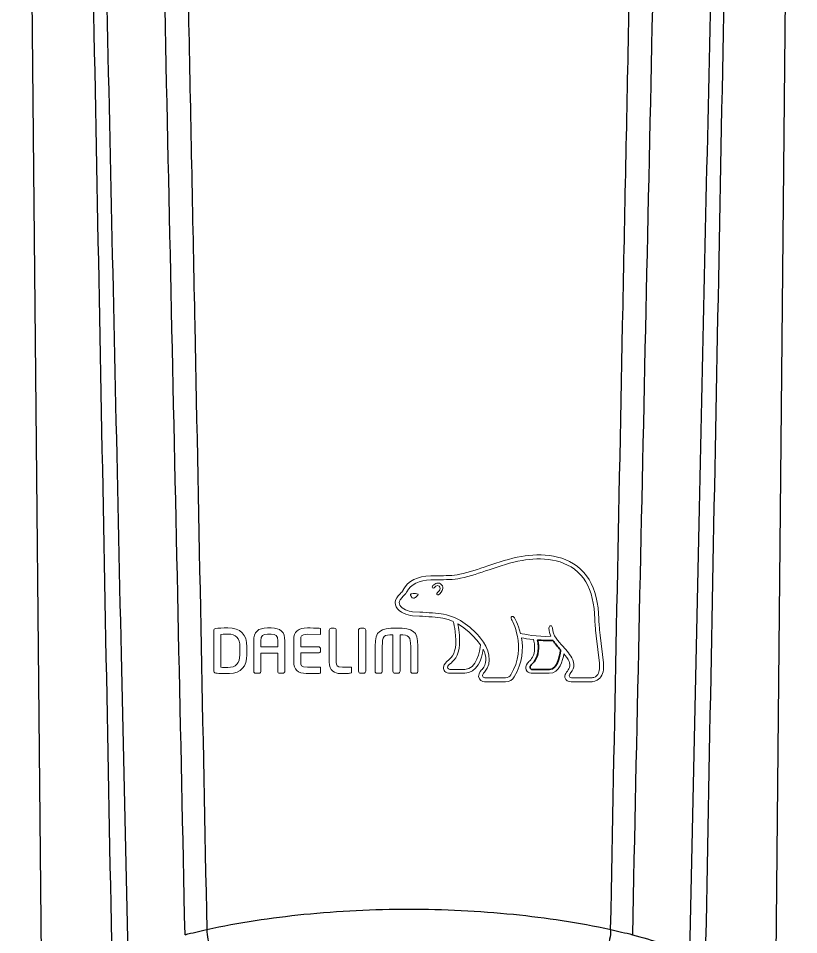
# Model space of a CAD drawing. Extents: x 0 to 521, y 0 to 382.
# Drawn here: x 122.48 to 152.5, y 101.44 to 136.69 of the extents above; entities that cross this region are included whole.
import ezdxf

# ---------------------------------------------------------------- set-up
doc = ezdxf.new("R2010")
doc.units = 0
doc.header["$LTSCALE"] = 10
doc.header["$MEASUREMENT"] = 0
doc.layers.get('0').update_dxf_attribs({"linetype": 'CONTINUOUS'})
doc.layers.add('1', color=7, linetype='CONTINUOUS')
doc.layers.add('Layer 1', color=7, linetype='CONTINUOUS')

msp = doc.modelspace()

# ---------------------------------------------------------------- linework, layer by layer
at = {"color": 7, "linetype": 'Continuous'}
for p, q in [((122.482, 191.048), (123.072, 130.863)), ((151.598, 97.357), (152.498, 189.767)), ((123.072, 130.863), (123.398, 97.357)), ((148.306, 100.724), (148.684, 117.83)), ((126.435, 112.232), (126.69, 100.724))]:
    msp.add_line(p, q, dxfattribs=at)
for points, knots in [([(128.894, 101.444), (128.731, 109.201), (128.393, 124.716), (127.887, 147.988), (127.38, 171.261), (127.037, 186.776), (126.867, 194.534)], [0, 0, 0, 0, 0.249984, 0.499977, 0.749983, 1, 1, 1, 1]), ([(127.817, 194.653), (127.843, 193.684), (127.875, 191.746), (127.94, 188.839), (128.004, 185.932), (128.065, 183.025), (128.126, 180.118), (128.207, 176.242), (128.31, 171.397), (128.432, 165.584), (128.594, 157.833), (128.794, 148.144), (129.033, 136.518), (129.347, 121.018), (129.578, 109.393), (129.73, 101.642)], [0, 0, 0, 0, 0.031256, 0.062513, 0.093762, 0.125018, 0.156274, 0.187529, 0.250034, 0.312537, 0.375039, 0.500042, 0.625039, 0.75003, 1, 1, 1, 1]), ([(145.266, 101.642), (145.418, 109.392), (145.649, 121.018), (145.963, 136.518), (146.202, 148.144), (146.402, 157.833), (146.564, 165.584), (146.687, 171.398), (146.789, 176.242), (146.87, 180.118), (146.931, 183.025), (146.992, 185.932), (147.056, 188.839), (147.121, 191.746), (147.153, 193.684), (147.179, 194.653)], [0, 0, 0, 0, 0.249968, 0.37496, 0.499959, 0.624963, 0.687466, 0.749969, 0.812473, 0.843728, 0.874984, 0.90624, 0.937489, 0.968745, 1, 1, 1, 1]), ([(148.129, 194.534), (147.959, 186.776), (147.616, 171.261), (147.109, 147.988), (146.603, 124.716), (146.265, 109.201), (146.102, 101.444)], [0, 0, 0, 0, 0.250017, 0.500023, 0.750016, 1, 1, 1, 1]), ([(124.643, 193.947), (124.944, 180.328), (125.386, 159.9), (125.986, 132.661), (126.285, 119.042), (126.435, 112.232)], [0, 0, 0, 0, 0.499989, 0.749988, 1, 1, 1, 1]), ([(148.684, 117.83), (148.963, 130.517), (149.523, 155.889), (150.073, 181.261), (150.353, 193.947)], [0, 0, 0, 0, 0.50001, 1, 1, 1, 1]), ([(126.091, 100.442), (125.793, 115.971), (125.344, 139.264), (124.741, 170.323), (124.438, 185.854), (124.286, 193.619)], [0, 0, 0, 0, 0.499972, 0.749981, 1, 1, 1, 1]), ([(150.71, 193.619), (150.405, 178.089), (149.802, 147.03), (149.203, 115.971), (148.906, 100.442)], [0, 0, 0, 0, 0.500013, 1, 1, 1, 1]), ([(129.73, 101.642), (130.962, 101.912), (133.546, 102.301), (137.498, 102.49), (141.451, 102.301), (144.035, 101.912), (145.267, 101.642)], [0, 0, 0, 0, 0.24191, 0.499984, 0.758066, 1, 1, 1, 1]), ([(128.894, 101.444), (129.031, 101.48), (129.31, 101.547), (129.588, 101.612), (129.729, 101.642)], [0, 0, 0, 0, 0.495541, 1, 1, 1, 1]), ([(129.729, 101.642), (129.731, 101.516), (129.761, 101.263), (129.868, 100.911), (130.024, 100.62), (130.167, 100.468), (130.244, 100.423)], [0, 0, 0, 0, 0.277152, 0.555198, 0.803411, 1, 1, 1, 1]), ([(145.266, 101.642), (145.265, 101.516), (145.235, 101.264), (145.128, 100.912), (144.972, 100.62), (144.829, 100.469), (144.752, 100.423)], [0, 0, 0, 0, 0.277245, 0.555377, 0.803586, 1, 1, 1, 1]), ([(145.267, 101.642), (145.408, 101.611), (145.686, 101.547), (145.965, 101.48), (146.102, 101.444)], [0, 0, 0, 0, 0.50446, 1, 1, 1, 1]), ([(146.102, 101.444), (146.49, 101.343), (147.058, 101.173), (147.791, 100.925), (148.139, 100.794), (148.306, 100.724)], [0, 0, 0, 0, 0.519301, 0.765783, 1, 1, 1, 1])]:
    msp.add_open_spline(points, degree=3, knots=knots, dxfattribs=at)
at = {"layer": '1'}
msp.add_line((143.335, 112.398), (143.335, 112.399), dxfattribs=at)
at = {"layer": 'Layer 1', "color": 252, "lineweight": 18}
for points, knots in [([(144.989, 111.904), (144.989, 111.904), (144.868, 112.96), (144.868, 112.96), (144.825, 113.265), (144.818, 113.431), (144.811, 113.592), (144.811, 113.592), (144.781, 114.01), (144.781, 114.01), (144.718, 114.579), (144.534, 115.038), (144.234, 115.375), (143.586, 116.103), (142.572, 116.111), (141.837, 115.989), (141.388, 115.915), (140.955, 115.767), (140.536, 115.624), (140.188, 115.505), (139.827, 115.382), (139.463, 115.304), (139.211, 115.25), (138.895, 115.249), (138.616, 115.247), (138.616, 115.247), (138.35, 115.244), (138.35, 115.244), (137.826, 115.231), (137.469, 115.049), (137.289, 114.705), (137.289, 114.705), (137.281, 114.69), (137.281, 114.69), (137.252, 114.639), (137.21, 114.597), (137.167, 114.553), (137.121, 114.506), (137.073, 114.458), (137.036, 114.396), (136.967, 114.278), (136.962, 114.159), (137.02, 114.049), (137.132, 113.839), (137.449, 113.726), (137.638, 113.712), (137.638, 113.712), (137.917, 113.695), (137.917, 113.695), (138.218, 113.678), (138.591, 113.656), (138.811, 113.617), (138.953, 113.592), (139.087, 113.547), (139.214, 113.49), (139.218, 113.478), (139.33, 113.068), (139.308, 112.616), (139.287, 112.205), (139.108, 112.062), (138.977, 111.957), (138.976, 111.957), (138.848, 111.856), (138.839, 111.735), (138.834, 111.669), (138.852, 111.609), (138.891, 111.568), (138.935, 111.521), (139, 111.498), (139.085, 111.498), (139.085, 111.498), (139.654, 111.498), (139.654, 111.498), (140.119, 111.498), (140.318, 112.042), (140.366, 112.422), (140.502, 112.15), (140.5, 111.843), (140.326, 111.648), (140.326, 111.648), (140.174, 111.508), (140.189, 111.372), (140.206, 111.23), (140.324, 111.174), (140.419, 111.174), (140.419, 111.174), (141.227, 111.174), (141.227, 111.174), (141.372, 111.174), (141.487, 111.239), (141.561, 111.362), (141.889, 111.907), (141.908, 112.444), (141.835, 112.861), (141.934, 112.841), (142.101, 112.812), (142.303, 112.791), (142.313, 112.732), (142.335, 112.606), (142.335, 112.605), (142.34, 112.558), (142.343, 112.514), (142.343, 112.473), (142.343, 112.158), (142.202, 112.023), (142.122, 111.947), (142.121, 111.946), (142.015, 111.838), (142.004, 111.747), (142.004, 111.747), (141.98, 111.654), (142.06, 111.57), (142.105, 111.523), (142.176, 111.498), (142.273, 111.498), (142.273, 111.498), (142.902, 111.498), (142.902, 111.498), (143.303, 111.498), (143.427, 111.995), (143.467, 112.25), (143.539, 112.16), (143.619, 112.05), (143.668, 111.947), (143.702, 111.876), (143.708, 111.797), (143.684, 111.723), (143.644, 111.589), (143.474, 111.494), (143.509, 111.335), (143.536, 111.212), (143.64, 111.174), (143.746, 111.174), (143.746, 111.174), (144.554, 111.174), (144.554, 111.174), (144.56, 111.174), (144.723, 111.172), (144.851, 111.31), (144.971, 111.44), (145.017, 111.634), (144.989, 111.904)], [0, 0, 0, 0, 1, 1, 1, 2, 2, 2, 3, 3, 3, 4, 4, 4, 5, 5, 5, 6, 6, 6, 7, 7, 7, 8, 8, 8, 9, 9, 9, 10, 10, 10, 11, 11, 11, 12, 12, 12, 13, 13, 13, 14, 14, 14, 15, 15, 15, 16, 16, 16, 17, 17, 17, 18, 18, 18, 19, 19, 19, 20, 20, 20, 21, 21, 21, 22, 22, 22, 23, 23, 23, 24, 24, 24, 25, 25, 25, 26, 26, 26, 27, 27, 27, 28, 28, 28, 29, 29, 29, 30, 30, 30, 31, 31, 31, 32, 32, 32, 33, 33, 33, 34, 34, 34, 35, 35, 35, 36, 36, 36, 37, 37, 37, 38, 38, 38, 39, 39, 39, 40, 40, 40, 41, 41, 41, 42, 42, 42, 43, 43, 43, 44, 44, 44, 45, 45, 45, 46, 46, 46, 47, 47, 47, 47]), ([(144.739, 111.417), (144.659, 111.329), (144.56, 111.328), (144.555, 111.328), (144.555, 111.328), (143.761, 111.328), (143.761, 111.328), (143.712, 111.328), (143.674, 111.348), (143.674, 111.405), (143.674, 111.488), (143.782, 111.556), (143.822, 111.664), (143.863, 111.778), (143.861, 111.902), (143.809, 112.013), (143.715, 112.212), (143.575, 112.37), (143.439, 112.521), (143.247, 112.738), (143.04, 112.945), (143.025, 113.242), (143.022, 113.284), (143.005, 113.326), (142.962, 113.324), (142.919, 113.322), (142.89, 113.284), (142.894, 113.23), (142.902, 113.115), (142.93, 113.013), (142.971, 112.919), (142.448, 112.896), (141.924, 113), (141.8, 113.026), (141.708, 113.4), (141.557, 113.642), (141.554, 113.647), (141.532, 113.684), (141.493, 113.697), (141.463, 113.679), (141.432, 113.66), (141.425, 113.616), (141.447, 113.58), (141.454, 113.569), (142.074, 112.514), (141.428, 111.441), (141.382, 111.364), (141.317, 111.328), (141.227, 111.328), (141.227, 111.328), (140.422, 111.328), (140.422, 111.328), (140.388, 111.328), (140.339, 111.351), (140.339, 111.406), (140.339, 111.461), (140.418, 111.545), (140.418, 111.545), (140.742, 111.906), (140.577, 112.471), (140.265, 112.844), (139.963, 113.204), (139.47, 113.657), (138.838, 113.769), (138.61, 113.81), (138.231, 113.832), (137.927, 113.85), (137.927, 113.85), (137.649, 113.866), (137.649, 113.866), (137.494, 113.878), (137.236, 113.972), (137.157, 114.121), (137.124, 114.183), (137.129, 114.247), (137.17, 114.318), (137.197, 114.364), (137.236, 114.403), (137.278, 114.445), (137.327, 114.494), (137.377, 114.545), (137.416, 114.613), (137.416, 114.613), (137.428, 114.634), (137.428, 114.634), (137.579, 114.924), (137.891, 115.077), (138.355, 115.09), (138.355, 115.09), (138.617, 115.093), (138.617, 115.093), (138.903, 115.094), (139.228, 115.096), (139.496, 115.153), (139.868, 115.233), (140.234, 115.357), (140.587, 115.478), (141, 115.619), (141.426, 115.765), (141.862, 115.837), (142.559, 115.952), (143.516, 115.947), (144.117, 115.272), (144.396, 114.959), (144.567, 114.529), (144.626, 113.993), (144.626, 113.993), (144.655, 113.586), (144.655, 113.586), (144.663, 113.421), (144.67, 113.251), (144.713, 112.939), (144.713, 112.939), (144.834, 111.888), (144.834, 111.888), (144.857, 111.669), (144.824, 111.511), (144.739, 111.417)], [0, 0, 0, 0, 1, 1, 1, 2, 2, 2, 3, 3, 3, 4, 4, 4, 5, 5, 5, 6, 6, 6, 7, 7, 7, 8, 8, 8, 9, 9, 9, 10, 10, 10, 11, 11, 11, 12, 12, 12, 13, 13, 13, 14, 14, 14, 15, 15, 15, 16, 16, 16, 17, 17, 17, 18, 18, 18, 19, 19, 19, 20, 20, 20, 21, 21, 21, 22, 22, 22, 23, 23, 23, 24, 24, 24, 25, 25, 25, 26, 26, 26, 27, 27, 27, 28, 28, 28, 29, 29, 29, 30, 30, 30, 31, 31, 31, 32, 32, 32, 33, 33, 33, 34, 34, 34, 35, 35, 35, 36, 36, 36, 37, 37, 37, 38, 38, 38, 39, 39, 39, 39]), ([(138.409, 114.848), (138.391, 114.828), (138.39, 114.796), (138.409, 114.78), (138.427, 114.763), (138.459, 114.768), (138.476, 114.787), (138.485, 114.796), (138.582, 114.911), (138.665, 114.852), (138.696, 114.831), (138.708, 114.8), (138.704, 114.76), (138.697, 114.695), (138.641, 114.622), (138.602, 114.598), (138.58, 114.584), (138.566, 114.556), (138.576, 114.533), (138.586, 114.509), (138.616, 114.503), (138.639, 114.514), (138.709, 114.547), (138.797, 114.659), (138.809, 114.763), (138.817, 114.835), (138.784, 114.894), (138.726, 114.934), (138.602, 115.022), (138.461, 114.904), (138.409, 114.848)], [0, 0, 0, 0, 1, 1, 1, 2, 2, 2, 3, 3, 3, 4, 4, 4, 5, 5, 5, 6, 6, 6, 7, 7, 7, 8, 8, 8, 9, 9, 9, 10, 10, 10, 10]), ([(137.593, 114.548), (137.593, 114.548), (137.711, 114.601), (137.856, 114.545), (137.856, 114.545), (137.874, 114.537), (137.85, 114.505), (137.78, 114.409), (137.71, 114.388), (137.71, 114.388), (137.71, 114.388), (137.659, 114.37), (137.631, 114.404), (137.573, 114.473), (137.571, 114.512), (137.571, 114.512), (137.571, 114.512), (137.565, 114.541), (137.593, 114.548)], [0, 0, 0, 0, 1, 1, 1, 2, 2, 2, 3, 3, 3, 4, 4, 4, 5, 5, 5, 6, 6, 6, 6]), ([(131.275, 112.211), (131.275, 112.211), (131.275, 112.515), (131.275, 112.515), (131.275, 112.99), (131.021, 113.241), (130.54, 113.241), (130.37, 113.241), (130.145, 113.231), (130.072, 113.22), (130.028, 113.212), (129.997, 113.178), (129.997, 113.132), (129.997, 113.132), (129.997, 111.595), (129.997, 111.595), (129.997, 111.546), (130.029, 111.514), (130.074, 111.504), (130.124, 111.497), (130.255, 111.49), (130.388, 111.486), (130.388, 111.486), (130.608, 111.486), (130.608, 111.486), (131.045, 111.51), (131.275, 111.759), (131.275, 112.211)], [0, 0, 0, 0, 1, 1, 1, 2, 2, 2, 3, 3, 3, 4, 4, 4, 5, 5, 5, 6, 6, 6, 7, 7, 7, 8, 8, 8, 9, 9, 9, 9]), ([(132.534, 111.498), (132.534, 111.498), (132.66, 111.498), (132.66, 111.498), (132.705, 111.498), (132.734, 111.539), (132.734, 111.575), (132.734, 111.575), (132.734, 112.747), (132.734, 112.747), (132.734, 113.089), (132.571, 113.241), (132.203, 113.241), (132.203, 113.241), (132.069, 113.241), (132.069, 113.241), (131.702, 113.241), (131.538, 113.089), (131.538, 112.747), (131.538, 112.747), (131.538, 111.575), (131.538, 111.575), (131.538, 111.533), (131.572, 111.498), (131.611, 111.498), (131.611, 111.498), (131.74, 111.498), (131.74, 111.498), (131.785, 111.498), (131.813, 111.538), (131.813, 111.575), (131.813, 111.575), (131.813, 112.249), (131.813, 112.276), (131.813, 112.276), (132.46, 112.276), (132.46, 112.276), (132.46, 112.249), (132.46, 111.575), (132.46, 111.575), (132.46, 111.532), (132.493, 111.498), (132.534, 111.498)], [0, 0, 0, 0, 1, 1, 1, 2, 2, 2, 3, 3, 3, 4, 4, 4, 5, 5, 5, 6, 6, 6, 7, 7, 7, 8, 8, 8, 9, 9, 9, 10, 10, 10, 11, 11, 11, 12, 12, 12, 13, 13, 13, 14, 14, 14, 14]), ([(134.097, 111.497), (134.097, 111.497), (134.109, 111.498), (134.109, 111.498), (134.109, 111.498), (134.109, 111.732), (134.109, 111.732), (134.109, 111.732), (133.603, 111.732), (133.603, 111.732), (133.349, 111.732), (133.349, 111.802), (133.349, 111.931), (133.349, 111.931), (133.349, 112.252), (133.349, 112.278), (133.375, 112.278), (134.03, 112.278), (134.03, 112.278), (134.073, 112.278), (134.107, 112.309), (134.107, 112.351), (134.107, 112.351), (134.107, 112.437), (134.107, 112.437), (134.107, 112.48), (134.073, 112.515), (134.03, 112.515), (134.03, 112.515), (133.375, 112.515), (133.349, 112.515), (133.349, 112.537), (133.349, 112.794), (133.349, 112.794), (133.349, 112.924), (133.349, 112.995), (133.603, 112.995), (133.603, 112.995), (134.109, 112.993), (134.109, 112.993), (134.109, 112.993), (134.109, 113.223), (134.109, 113.223), (134.109, 113.223), (134.055, 113.228), (134.055, 113.228), (133.956, 113.237), (133.727, 113.241), (133.602, 113.241), (133.246, 113.241), (133.074, 113.095), (133.074, 112.794), (133.074, 112.794), (133.074, 111.931), (133.074, 111.931), (133.074, 111.642), (133.234, 111.498), (133.56, 111.486), (133.56, 111.486), (133.838, 111.486), (133.838, 111.486), (133.928, 111.488), (134.01, 111.491), (134.056, 111.495), (134.054, 111.495), (134.097, 111.497), (134.097, 111.497)], [0, 0, 0, 0, 1, 1, 1, 2, 2, 2, 3, 3, 3, 4, 4, 4, 5, 5, 5, 6, 6, 6, 7, 7, 7, 8, 8, 8, 9, 9, 9, 10, 10, 10, 11, 11, 11, 12, 12, 12, 13, 13, 13, 14, 14, 14, 15, 15, 15, 16, 16, 16, 17, 17, 17, 18, 18, 18, 19, 19, 19, 20, 20, 20, 21, 21, 21, 22, 22, 22, 22]), ([(135.245, 111.502), (135.245, 111.502), (135.284, 111.509), (135.284, 111.509), (135.284, 111.509), (135.296, 111.512), (135.296, 111.512), (135.296, 111.512), (135.296, 111.732), (135.296, 111.732), (135.296, 111.732), (134.949, 111.732), (134.949, 111.732), (134.713, 111.732), (134.713, 111.819), (134.713, 111.906), (134.713, 111.906), (134.713, 113.149), (134.713, 113.149), (134.713, 113.191), (134.678, 113.226), (134.636, 113.226), (134.636, 113.226), (134.517, 113.226), (134.517, 113.226), (134.475, 113.226), (134.439, 113.191), (134.439, 113.149), (134.439, 113.149), (134.439, 111.931), (134.439, 111.931), (134.439, 111.577), (134.655, 111.499), (134.869, 111.486), (134.869, 111.486), (135.079, 111.486), (135.079, 111.486), (135.148, 111.489), (135.18, 111.494), (135.215, 111.498), (135.215, 111.498), (135.245, 111.502), (135.245, 111.502)], [0, 0, 0, 0, 1, 1, 1, 2, 2, 2, 3, 3, 3, 4, 4, 4, 5, 5, 5, 6, 6, 6, 7, 7, 7, 8, 8, 8, 9, 9, 9, 10, 10, 10, 11, 11, 11, 12, 12, 12, 13, 13, 13, 14, 14, 14, 14]), ([(135.642, 113.226), (135.596, 113.226), (135.568, 113.188), (135.568, 113.152), (135.568, 113.152), (135.568, 111.575), (135.568, 111.575), (135.568, 111.532), (135.601, 111.498), (135.642, 111.498), (135.642, 111.498), (135.77, 111.498), (135.77, 111.498), (135.815, 111.498), (135.843, 111.538), (135.843, 111.575), (135.843, 111.575), (135.843, 113.152), (135.843, 113.152), (135.843, 113.193), (135.811, 113.226), (135.77, 113.226), (135.77, 113.226), (135.642, 113.226), (135.642, 113.226)], [0, 0, 0, 0, 1, 1, 1, 2, 2, 2, 3, 3, 3, 4, 4, 4, 5, 5, 5, 6, 6, 6, 7, 7, 7, 8, 8, 8, 8]), ([(137.647, 111.498), (137.647, 111.498), (137.778, 111.498), (137.778, 111.498), (137.823, 111.498), (137.851, 111.54), (137.851, 111.575), (137.851, 111.575), (137.851, 112.544), (137.851, 112.544), (137.851, 113.134), (137.657, 113.233), (137.03, 113.233), (136.4, 113.233), (136.206, 113.134), (136.206, 112.544), (136.206, 112.544), (136.206, 111.575), (136.206, 111.575), (136.206, 111.532), (136.239, 111.498), (136.279, 111.498), (136.279, 111.498), (136.409, 111.498), (136.409, 111.498), (136.455, 111.498), (136.482, 111.538), (136.482, 111.575), (136.482, 111.575), (136.482, 112.523), (136.482, 112.523), (136.482, 112.938), (136.539, 112.979), (136.892, 112.98), (136.892, 112.955), (136.892, 111.575), (136.892, 111.575), (136.892, 111.53), (136.923, 111.498), (136.965, 111.498), (136.965, 111.498), (137.092, 111.498), (137.092, 111.498), (137.138, 111.498), (137.165, 111.538), (137.165, 111.575), (137.165, 111.575), (137.165, 112.951), (137.165, 112.977), (137.33, 112.977), (137.435, 112.959), (137.495, 112.901), (137.561, 112.835), (137.574, 112.711), (137.574, 112.523), (137.574, 112.523), (137.574, 111.575), (137.574, 111.575), (137.574, 111.533), (137.607, 111.498), (137.647, 111.498)], [0, 0, 0, 0, 1, 1, 1, 2, 2, 2, 3, 3, 3, 4, 4, 4, 5, 5, 5, 6, 6, 6, 7, 7, 7, 8, 8, 8, 9, 9, 9, 10, 10, 10, 11, 11, 11, 12, 12, 12, 13, 13, 13, 14, 14, 14, 15, 15, 15, 16, 16, 16, 17, 17, 17, 18, 18, 18, 19, 19, 19, 20, 20, 20, 20]), ([(140.262, 112.589), (140.235, 112.369), (140.11, 111.643), (139.654, 111.643), (139.654, 111.643), (139.085, 111.643), (139.085, 111.643), (139.041, 111.643), (138.994, 111.679), (138.994, 111.733), (138.994, 111.787), (139.066, 111.842), (139.069, 111.845), (139.213, 111.959), (139.43, 112.132), (139.454, 112.609), (139.47, 112.935), (139.42, 113.235), (139.386, 113.4), (139.386, 113.4), (139.892, 113.11), (140.262, 112.589)], [0, 0, 0, 0, 1, 1, 1, 2, 2, 2, 3, 3, 3, 4, 4, 4, 5, 5, 5, 6, 6, 6, 7, 7, 7, 7]), ([(131.003, 112.211), (131.003, 111.882), (130.851, 111.721), (130.54, 111.721), (130.54, 111.721), (130.329, 111.725), (130.276, 111.726), (130.276, 111.726), (130.276, 112.991), (130.276, 112.991), (130.383, 113.002), (130.538, 113.004), (130.54, 113.004), (130.859, 113.004), (131.003, 112.852), (131.003, 112.515), (131.003, 112.515), (131.003, 112.211), (131.003, 112.211)], [0, 0, 0, 0, 1, 1, 1, 2, 2, 2, 3, 3, 3, 4, 4, 4, 5, 5, 5, 6, 6, 6, 6]), ([(131.813, 112.517), (131.813, 112.538), (131.813, 112.747), (131.813, 112.747), (131.813, 112.963), (131.877, 112.999), (132.069, 112.999), (132.069, 112.999), (132.203, 112.999), (132.203, 112.999), (132.396, 112.999), (132.46, 112.963), (132.46, 112.747), (132.46, 112.747), (132.46, 112.538), (132.46, 112.517), (132.46, 112.517), (131.813, 112.517), (131.813, 112.517)], [0, 0, 0, 0, 1, 1, 1, 2, 2, 2, 3, 3, 3, 4, 4, 4, 5, 5, 5, 6, 6, 6, 6])]:
    msp.add_open_spline(points, degree=3, knots=knots, dxfattribs=at)
at = {"layer": 'Layer 1', "color": 253, "lineweight": 35}
msp.add_open_spline([(143.335, 112.399), (143.239, 112.507), (143.119, 112.649), (143.048, 112.764), (142.857, 112.751), (142.633, 112.76), (142.456, 112.773), (142.465, 112.71), (142.482, 112.616), (142.482, 112.616), (142.487, 112.562), (142.49, 112.512), (142.49, 112.465), (142.49, 112.14), (142.358, 111.965), (142.223, 111.837), (142.222, 111.834), (142.166, 111.776), (142.166, 111.728), (142.166, 111.678), (142.205, 111.638), (142.255, 111.638), (142.255, 111.638), (142.903, 111.638), (142.903, 111.638), (143.285, 111.638), (143.333, 112.389), (143.335, 112.398), (143.335, 112.398), (143.335, 112.398), (143.335, 112.398)], degree=3, knots=[1.00576, 1.00576, 1.00576, 1.00576, 2, 2, 2, 3, 3, 3, 4, 4, 4, 5, 5, 5, 6, 6, 6, 7, 7, 7, 8, 8, 8, 9, 9, 9, 10, 10, 10, 11, 11, 11, 11], dxfattribs=at)

doc.saveas('drawing.dxf')
